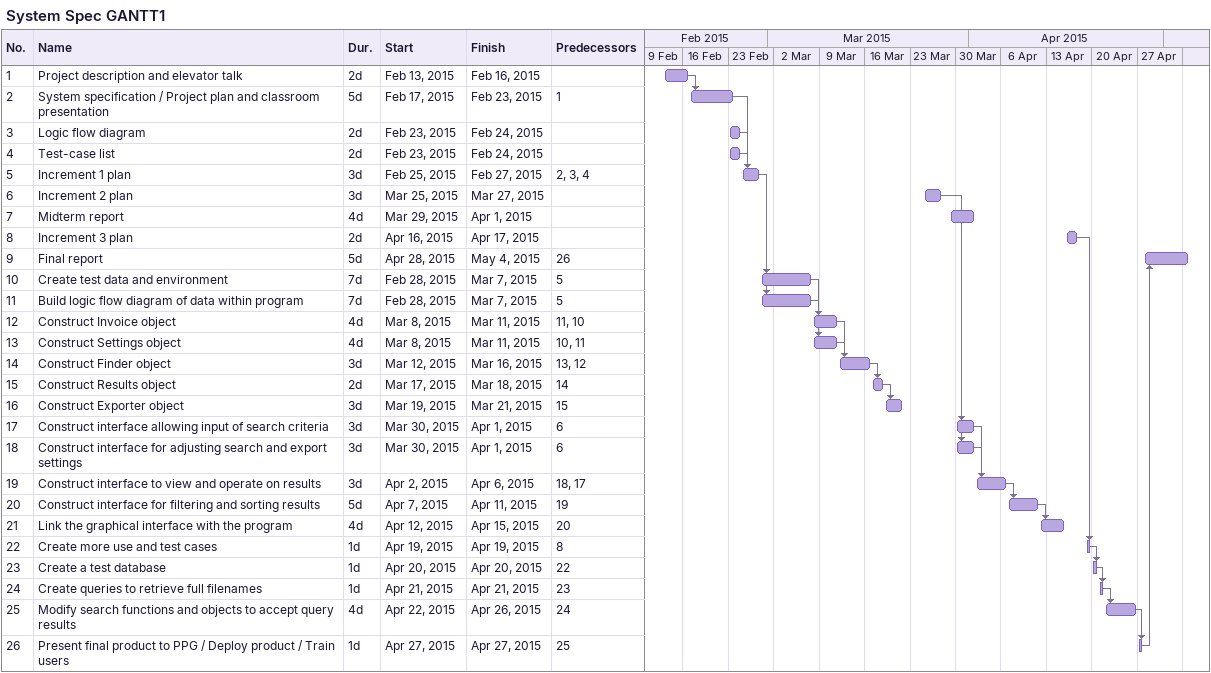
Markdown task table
System Spec GANTT1

| ID | Task | Duration | Start | Finish | Predecessors |
|---|---|---|---|---|---|
| 1 | Project description and elevator talk | 2d | 2015-02-13 | 2015-02-16 |  |
| 2 | System specification / Project plan and classroom presentation | 5d | 2015-02-17 | 2015-02-23 | 1 |
| 3 | Logic flow diagram | 2d | 2015-02-23 | 2015-02-24 |  |
| 4 | Test-case list | 2d | 2015-02-23 | 2015-02-24 |  |
| 5 | Increment 1 plan | 3d | 2015-02-25 | 2015-02-27 | 2, 3, 4 |
| 6 | Increment 2 plan | 3d | 2015-03-25 | 2015-03-27 |  |
| 7 | Midterm report | 4d | 2015-03-29 | 2015-04-01 |  |
| 8 | Increment 3 plan | 2d | 2015-04-16 | 2015-04-17 |  |
| 9 | Final report | 5d | 2015-04-28 | 2015-05-04 | 26 |
| 10 | Create test data and environment | 7d | 2015-02-28 | 2015-03-07 | 5 |
| 11 | Build logic flow diagram of data within program | 7d | 2015-02-28 | 2015-03-07 | 5 |
| 12 | Construct Invoice object | 4d | 2015-03-08 | 2015-03-11 | 11, 10 |
| 13 | Construct Settings object | 4d | 2015-03-08 | 2015-03-11 | 10, 11 |
| 14 | Construct Finder object | 3d | 2015-03-12 | 2015-03-16 | 13, 12 |
| 15 | Construct Results object | 2d | 2015-03-17 | 2015-03-18 | 14 |
| 16 | Construct Exporter object | 3d | 2015-03-19 | 2015-03-21 | 15 |
| 17 | Construct interface allowing input of search criteria | 3d | 2015-03-30 | 2015-04-01 | 6 |
| 18 | Construct interface for adjusting search and export settings | 3d | 2015-03-30 | 2015-04-01 | 6 |
| 19 | Construct interface to view and operate on results | 3d | 2015-04-02 | 2015-04-06 | 18, 17 |
| 20 | Construct interface for filtering and sorting results | 5d | 2015-04-07 | 2015-04-11 | 19 |
| 21 | Link the graphical interface with the program | 4d | 2015-04-12 | 2015-04-15 | 20 |
| 22 | Create more use and test cases | 1d | 2015-04-19 | 2015-04-19 | 8 |
| 23 | Create a test database | 1d | 2015-04-20 | 2015-04-20 | 22 |
| 24 | Create queries to retrieve full filenames | 1d | 2015-04-21 | 2015-04-21 | 23 |
| 25 | Modify search functions and objects to accept query results | 4d | 2015-04-22 | 2015-04-26 | 24 |
| 26 | Present final product to PPG / Deploy product / Train users | 1d | 2015-04-27 | 2015-04-27 | 25 |
